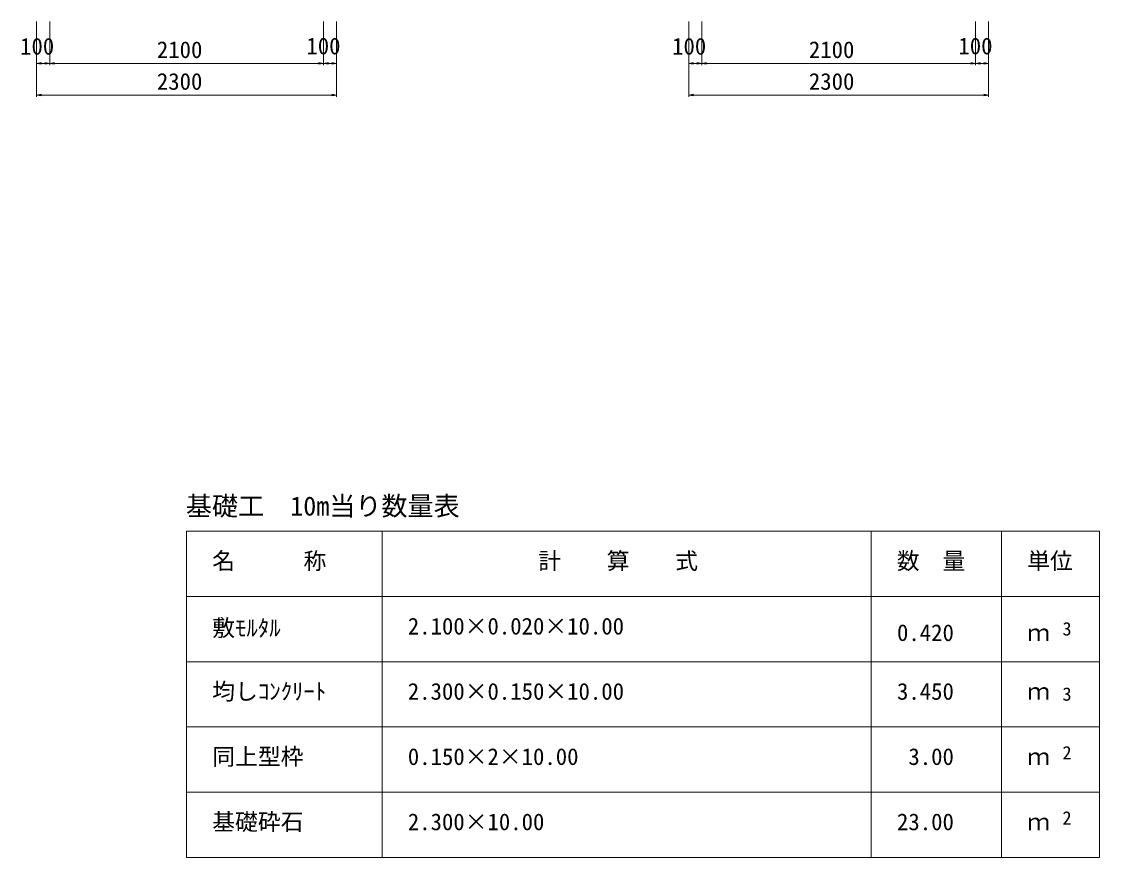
# Model space of a CAD drawing. Units: millimetres on the paper. Extents: x 0 to 841, y 0 to 594.
# Drawn here: x 485.4 to 650.7, y 340.6 to 468.8 of the extents above; entities that cross this region are included whole.
import ezdxf
from ezdxf.enums import TextEntityAlignment as Align

# ---------------------------------------------------------------- set-up
doc = ezdxf.new("R2010")
doc.units = ezdxf.units.MM
doc.layers.add('D-STR-DIM（寸法）', color=7, linetype='Continuous', lineweight=18)
doc.layers.add('D-STR-HTXT（旗揚げ）', color=4, linetype='Continuous', lineweight=18)
doc.layers.add('D-STR-TXT（文字）', color=7, linetype='Continuous')
doc.styles.add('ＭＳ ゴシック', font='')
doc.styles.get('ＭＳ ゴシック').set_extended_font_data('MS Gothic')

msp = doc.modelspace()

# ---------------------------------------------------------------- linework, layer by layer
at = {"layer": 'D-STR-DIM（寸法）'}
for p, q in [((487.673, 468.769), (487.673, 457.242)), ((487.673, 468.769), (487.673, 462.106)), ((489.673, 468.769), (489.673, 462.106)), ((489.673, 468.369), (489.673, 462.106)), ((531.673, 468.769), (531.673, 462.106)), ((531.673, 468.769), (531.673, 462.106)), ((533.673, 468.769), (533.673, 462.106)), ((533.673, 468.769), (533.673, 457.242)), ((587.673, 468.769), (587.673, 457.242)), ((587.673, 468.769), (587.673, 462.106)), ((589.673, 468.769), (589.673, 462.106)), ((589.673, 468.369), (589.673, 462.106)), ((631.673, 468.769), (631.673, 462.106)), ((631.673, 468.769), (631.673, 462.106)), ((633.673, 468.769), (633.673, 462.106)), ((633.673, 468.769), (633.673, 457.242)), ((487.673, 462.356), (488.423, 462.481)), ((487.673, 462.356), (487.773, 462.356)), ((488.423, 462.231), (487.673, 462.356)), ((487.773, 462.356), (489.573, 462.356)), ((488.923, 462.481), (489.673, 462.356)), ((489.673, 462.356), (488.923, 462.231)), ((489.673, 462.356), (489.573, 462.356)), ((489.673, 462.356), (490.423, 462.481)), ((489.673, 462.356), (489.773, 462.356)), ((490.423, 462.231), (489.673, 462.356)), ((489.773, 462.356), (531.573, 462.356)), ((530.923, 462.481), (531.673, 462.356)), ((531.673, 462.356), (530.923, 462.231)), ((531.673, 462.356), (531.573, 462.356)), ((531.673, 462.356), (532.423, 462.481)), ((531.673, 462.356), (531.773, 462.356)), ((532.423, 462.231), (531.673, 462.356)), ((531.773, 462.356), (533.573, 462.356)), ((532.923, 462.481), (533.673, 462.356)), ((533.673, 462.356), (532.923, 462.231)), ((533.673, 462.356), (533.573, 462.356)), ((587.673, 462.356), (588.423, 462.481)), ((587.673, 462.356), (587.773, 462.356)), ((588.423, 462.231), (587.673, 462.356)), ((587.773, 462.356), (589.573, 462.356)), ((588.923, 462.481), (589.673, 462.356)), ((589.673, 462.356), (588.923, 462.231)), ((589.673, 462.356), (589.573, 462.356)), ((589.673, 462.356), (590.423, 462.481)), ((589.673, 462.356), (589.773, 462.356)), ((590.423, 462.231), (589.673, 462.356)), ((589.773, 462.356), (631.573, 462.356)), ((630.923, 462.481), (631.673, 462.356)), ((631.673, 462.356), (630.923, 462.231)), ((631.673, 462.356), (631.573, 462.356)), ((631.673, 462.356), (632.423, 462.481)), ((631.673, 462.356), (631.773, 462.356)), ((632.423, 462.231), (631.673, 462.356)), ((631.773, 462.356), (633.573, 462.356)), ((632.923, 462.481), (633.673, 462.356)), ((633.673, 462.356), (632.923, 462.231)), ((633.673, 462.356), (633.573, 462.356)), ((487.673, 457.492), (488.423, 457.617)), ((487.673, 457.492), (487.773, 457.492)), ((488.423, 457.367), (487.673, 457.492)), ((487.773, 457.492), (533.573, 457.492)), ((532.923, 457.617), (533.673, 457.492)), ((533.673, 457.492), (532.923, 457.367)), ((533.673, 457.492), (533.573, 457.492)), ((587.673, 457.492), (588.423, 457.617)), ((587.673, 457.492), (587.773, 457.492)), ((588.423, 457.367), (587.673, 457.492)), ((587.773, 457.492), (633.573, 457.492)), ((632.923, 457.617), (633.673, 457.492)), ((633.673, 457.492), (632.923, 457.367)), ((633.673, 457.492), (633.573, 457.492))]:
    msp.add_line(p, q, dxfattribs=at)
at = {"layer": 'D-STR-HTXT（旗揚げ）'}
for p, q in [((510.673, 390.638), (650.673, 390.638)), ((510.673, 340.638), (510.673, 390.638)), ((540.673, 340.638), (540.673, 390.638)), ((615.673, 340.638), (615.673, 390.638)), ((635.673, 358.638), (635.673, 390.638)), ((635.673, 340.638), (635.673, 390.638)), ((650.673, 340.638), (650.673, 390.638)), ((510.673, 380.638), (650.673, 380.638)), ((510.673, 370.638), (650.673, 370.638)), ((510.673, 360.638), (650.673, 360.638)), ((510.673, 350.638), (650.673, 350.638)), ((510.673, 340.638), (650.673, 340.638))]:
    msp.add_line(p, q, dxfattribs=at)

# ---------------------------------------------------------------- texts
at = {"layer": 'D-STR-DIM（寸法）', "style": 'ＭＳ ゴシック'}
for s, p in [('100', (485.129, 462.931)), ('100', (529.039, 462.973)), ('100', (585.129, 462.931)), ('100', (629.039, 462.973)), ('2100', (506.107, 462.406)), ('2100', (606.107, 462.406)), ('2300', (506.107, 457.542)), ('2300', (606.107, 457.542))]:
    msp.add_text(s, height=2.566, dxfattribs=at).set_placement(p, align=Align.BOTTOM_LEFT)
at = {"layer": 'D-STR-TXT（文字）', "style": 'ＭＳ ゴシック'}
for s, height, p in [('基礎工\u300010m当り数量表', 2.933, (510.564, 392.164)), ('名\u3000\u3000\u3000称', 2.566, (514.596, 384.041)), ('計\u3000\u3000算\u3000\u3000式', 2.566, (564.604, 384.041)), ('数\u3000量', 2.566, (619.596, 384.041)), ('単位', 2.566, (639.596, 384.041)), ('敷ﾓﾙﾀﾙ', 2.566, (514.596, 373.776)), ('2.100×0.020×10.00', 2.566, (544.596, 374.041)), ('0.420', 2.566, (619.623, 373.041)), ('ｍ', 2.566, (639.596, 373.041)), ('3', 2.053, (644.998, 374.046)), ('均しｺﾝｸﾘｰﾄ', 2.566, (514.596, 364.041)), ('2.300×0.150×10.00', 2.566, (544.596, 364.041)), ('3.450', 2.566, (619.623, 364.041)), ('ｍ', 2.566, (639.596, 364.041)), ('3', 2.053, (644.998, 364.046)), ('同上型枠', 2.566, (514.596, 354.041)), ('0.150×2×10.00', 2.566, (544.596, 354.041)), (' 3.00', 2.566, (619.623, 354.041)), ('2', 2.053, (644.998, 355.046)), ('ｍ', 2.566, (639.596, 354.041)), ('基礎砕石', 2.566, (514.596, 344.041)), ('2.300×10.00', 2.566, (544.596, 344.041)), ('23.00', 2.566, (619.623, 344.041)), ('2', 2.053, (644.998, 345.046)), ('ｍ', 2.566, (639.596, 344.041))]:
    msp.add_text(s, height=height, dxfattribs=at).set_placement(p, align=Align.BOTTOM_LEFT)

doc.saveas('drawing.dxf')
